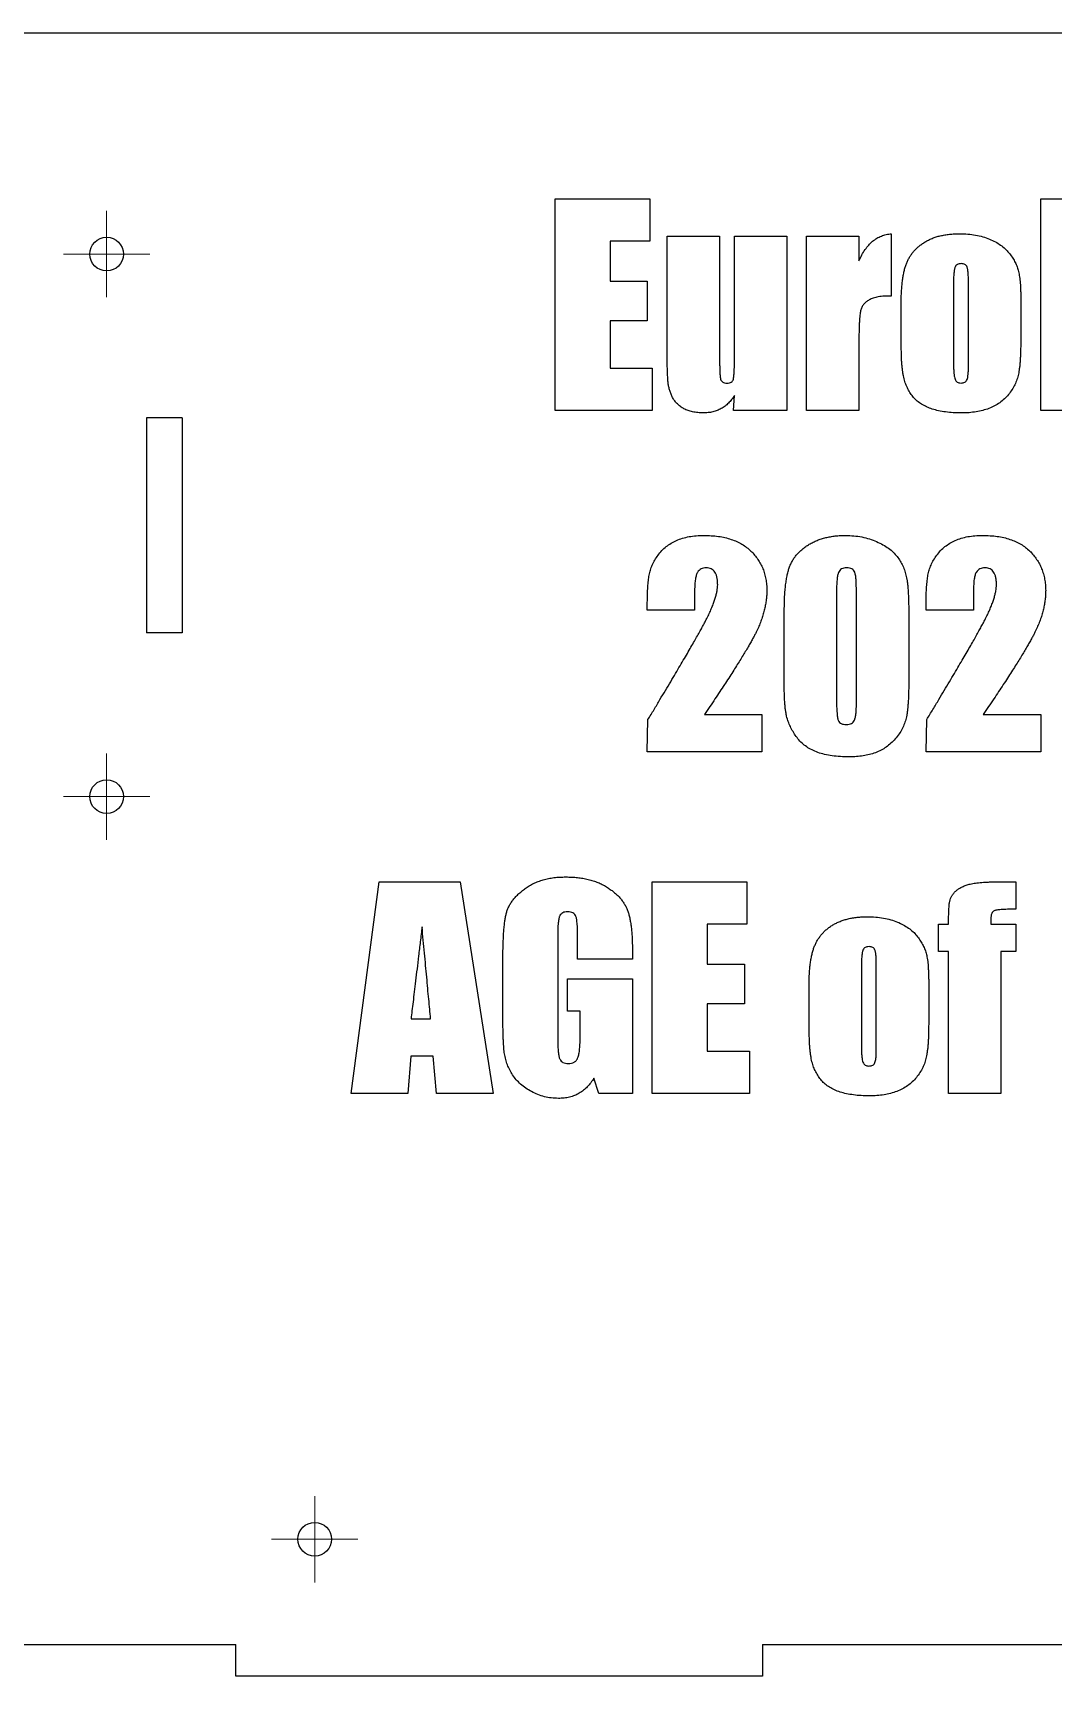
# Model space of a CAD drawing. Header units: millimetres. Extents: x 39 to 940, y 295 to 820.
# Drawn here: x 309.8 to 406.6, y 528.4 to 684.4 of the extents above; entities that cross this region are included whole.
import ezdxf

# ---------------------------------------------------------------- set-up
doc = ezdxf.new("R2010")
doc.units = ezdxf.units.MM

# ---------------------------------------------------------------- blocks, each defined once
blk = doc.blocks.new('SW_CENTERMARKSYMBOL_31')
at = {"color": 0, "linetype": 'Continuous', "lineweight": 18}
for p, q in [((0, 2.5), (0, 4.1)), ((0, 0), (0, 2.5)), ((-2.5, 0), (-4.1, 0)), ((0, 0), (-2.5, 0)), ((0, 0), (0, -2.5)), ((0, 0), (2.5, 0)), ((2.5, 0), (4.1, 0)), ((0, -2.5), (0, -4.1))]:
    blk.add_line(p, q, dxfattribs=at)
blk = doc.blocks.new('SW_CENTERMARKSYMBOL_33')
at = {"color": 0, "linetype": 'Continuous', "lineweight": 18}
for p, q in [((0, 2.5), (0, 4.1)), ((0, 0), (0, 2.5)), ((-2.5, 0), (-4.1, 0)), ((0, 0), (-2.5, 0)), ((0, 0), (0, -2.5)), ((0, 0), (2.5, 0)), ((2.5, 0), (4.1, 0)), ((0, -2.5), (0, -4.1))]:
    blk.add_line(p, q, dxfattribs=at)
blk = doc.blocks.new('SW_CENTERMARKSYMBOL_39')
at = {"color": 0, "linetype": 'Continuous', "lineweight": 18}
for p, q in [((0, 2.5), (0, 4.1)), ((0, 0), (0, 2.5)), ((-2.5, 0), (-4.1, 0)), ((0, 0), (-2.5, 0)), ((0, 0), (0, -2.5)), ((0, 0), (2.5, 0)), ((2.5, 0), (4.1, 0)), ((0, -2.5), (0, -4.1))]:
    blk.add_line(p, q, dxfattribs=at)

msp = doc.modelspace()

# ---------------------------------------------------------------- linework, layer by layer
at = {"color": 7, "linetype": 'Continuous', "lineweight": 25}
for p, q in [((272.24, 684.4), (439.54, 684.4)), ((359.36, 668.64), (368.34, 668.64)), ((359.36, 648.56), (359.36, 668.64)), ((368.34, 668.64), (368.34, 664.62)), ((405.43, 668.64), (410.39, 668.64)), ((405.43, 648.56), (405.43, 668.64)), ((364.56, 664.62), (364.56, 660.84)), ((368.34, 664.62), (364.56, 664.62)), ((369.99, 665.09), (374.95, 665.09)), ((369.99, 653.98), (369.99, 665.09)), ((374.95, 665.09), (374.95, 653.82)), ((376.37, 665.09), (381.33, 665.09)), ((376.37, 653.94), (376.37, 665.09)), ((381.33, 665.09), (381.33, 648.56)), ((383.22, 665.09), (388.18, 665.09)), ((383.22, 648.56), (383.22, 665.09)), ((388.18, 665.09), (388.18, 662.75)), ((391.25, 665.33), (391.25, 659.42)), ((364.56, 660.84), (368.1, 660.84)), ((368.1, 660.84), (368.1, 657.06)), ((397.16, 660.55), (397.16, 653.05)), ((398.58, 652.88), (398.58, 660.55)), ((392.2, 654.7), (392.2, 658.91)), ((403.54, 659.27), (403.54, 655.25)), ((364.56, 657.06), (364.56, 652.57)), ((368.1, 657.06), (364.56, 657.06)), ((388.18, 655), (388.18, 648.56)), ((364.56, 652.57), (368.57, 652.57)), ((368.57, 652.57), (368.57, 648.56)), ((376.29, 648.56), (376.37, 649.97)), ((323.96, 647.85), (320.57, 647.85)), ((320.57, 647.85), (320.57, 627.45)), ((323.96, 647.85), (323.96, 627.45)), ((368.57, 648.56), (359.36, 648.56)), ((381.33, 648.56), (376.29, 648.56)), ((388.18, 648.56), (383.22, 648.56)), ((410.15, 648.56), (405.43, 648.56)), ((368.1, 629.6), (368.1, 630.32)), ((372.59, 631.46), (372.59, 629.6)), ((386.06, 631.18), (386.06, 621.24)), ((387.95, 621.09), (387.95, 631.18)), ((394.56, 629.6), (394.56, 630.32)), ((399.05, 631.46), (399.05, 629.6)), ((372.59, 629.6), (368.1, 629.6)), ((381.09, 622.38), (381.09, 629.45)), ((392.91, 629.45), (392.91, 622.69)), ((399.05, 629.6), (394.56, 629.6)), ((323.96, 627.45), (320.57, 627.45)), ((373.52, 619.68), (378.97, 619.68)), ((378.97, 619.68), (378.97, 616.14)), ((399.98, 619.68), (405.43, 619.68)), ((405.43, 619.68), (405.43, 616.14)), ((368.1, 616.14), (368.16, 619.21)), ((394.56, 616.14), (394.62, 619.21)), ((378.97, 616.14), (368.1, 616.14)), ((405.43, 616.14), (394.56, 616.14)), ((339.99, 583.72), (342.65, 603.8)), ((342.65, 603.8), (350.33, 603.8)), ((350.33, 603.8), (353.46, 583.72)), ((368.57, 603.8), (377.55, 603.8)), ((368.57, 583.72), (368.57, 603.8)), ((377.55, 603.8), (377.55, 599.78)), ((401.18, 603.8), (403.06, 603.8)), ((403.06, 603.8), (403.06, 601.2)), ((373.77, 599.78), (373.77, 596)), ((377.55, 599.78), (373.77, 599.78)), ((395.74, 599.78), (396.69, 599.78)), ((395.74, 597.19), (395.74, 599.78)), ((400.7, 600.29), (400.7, 599.78)), ((400.7, 599.78), (403.06, 599.78)), ((403.06, 599.78), (403.06, 597.19)), ((359.6, 598.64), (359.6, 588.81)), ((361.49, 596.48), (361.49, 598.33)), ((354.4, 590.59), (354.4, 596.58)), ((366.68, 596.48), (361.49, 596.48)), ((366.68, 597.34), (366.68, 596.48)), ((373.77, 596), (377.31, 596)), ((377.31, 596), (377.31, 592.23)), ((396.69, 597.19), (395.74, 597.19)), ((396.69, 583.72), (396.69, 597.19)), ((401.65, 597.19), (401.65, 583.72)), ((403.06, 597.19), (401.65, 597.19)), ((360.54, 594.59), (366.68, 594.59)), ((360.54, 591.52), (360.54, 594.59)), ((366.68, 594.59), (366.68, 583.72)), ((388.42, 595.72), (388.42, 588.21)), ((389.83, 588.05), (389.83, 595.72)), ((394.8, 594.43), (394.8, 590.41)), ((383.46, 589.87), (383.46, 594.07)), ((361.72, 591.52), (360.54, 591.52)), ((361.72, 589.03), (361.72, 591.52)), ((373.77, 592.23), (373.77, 587.74)), ((377.31, 592.23), (373.77, 592.23)), ((345.68, 590.81), (347.54, 590.81)), ((345.67, 587.26), (345.36, 583.72)), ((347.78, 587.26), (345.67, 587.26)), ((348.08, 583.72), (347.78, 587.26)), ((373.77, 587.74), (377.79, 587.74)), ((377.79, 587.74), (377.79, 583.72)), ((363.49, 583.72), (363.02, 585.17)), ((345.36, 583.72), (339.99, 583.72)), ((353.46, 583.72), (348.08, 583.72)), ((366.68, 583.72), (363.49, 583.72)), ((377.79, 583.72), (368.57, 583.72)), ((401.65, 583.72), (396.69, 583.72)), ((190.04, 531.4), (329.04, 531.4)), ((329.04, 528.4), (329.04, 531.4)), ((379.04, 531.4), (479.54, 531.4)), ((379.04, 531.4), (379.04, 528.4)), ((379.04, 528.4), (329.04, 528.4))]:
    msp.add_line(p, q, dxfattribs=at)
for centre in [(316.79, 663.4), (316.79, 611.9), (336.54, 541.4)]:
    msp.add_circle(centre, 1.6, dxfattribs=at)
for points, knots in [([(388.18, 662.75), (388.27, 662.94), (388.44, 663.31), (388.76, 663.82), (389.09, 664.26), (389.47, 664.62), (389.87, 664.91), (390.3, 665.13), (390.77, 665.28), (391.09, 665.31), (391.25, 665.33)], [0, 0, 0, 0, 0.150536, 0.289928, 0.419719, 0.541205, 0.656868, 0.770355, 0.883707, 1, 1, 1, 1]), ([(392.2, 658.91), (392.2, 659.1), (392.2, 659.46), (392.22, 659.98), (392.27, 660.48), (392.31, 660.94), (392.39, 661.37), (392.46, 661.77), (392.56, 662.14), (392.68, 662.48), (392.82, 662.8), (392.97, 663.1), (393.16, 663.38), (393.37, 663.65), (393.6, 663.9), (393.86, 664.14), (394.14, 664.35), (394.45, 664.56), (394.78, 664.74), (395.13, 664.9), (395.51, 665.04), (395.91, 665.14), (396.32, 665.22), (396.77, 665.29), (397.23, 665.32), (397.55, 665.33), (397.71, 665.33)], [0, 0, 0, 0, 0.056965, 0.110578, 0.161296, 0.208743, 0.253456, 0.295033, 0.334105, 0.37037, 0.405339, 0.439933, 0.474249, 0.508956, 0.543648, 0.579426, 0.61572, 0.653279, 0.691604, 0.731283, 0.771859, 0.813677, 0.857547, 0.902892, 0.950571, 1, 1, 1, 1]), ([(397.71, 665.33), (397.98, 665.33), (398.49, 665.32), (399.24, 665.22), (399.93, 665.07), (400.56, 664.84), (401.12, 664.58), (401.62, 664.27), (402.06, 663.92), (402.41, 663.54), (402.71, 663.13), (402.96, 662.72), (403.16, 662.3), (403.28, 661.93), (403.36, 661.63), (403.4, 661.37), (403.45, 661.09), (403.48, 660.78), (403.51, 660.44), (403.52, 660.08), (403.53, 659.68), (403.54, 659.41), (403.54, 659.27)], [0, 0, 0, 0, 0.082941, 0.159999, 0.232498, 0.300682, 0.365136, 0.425065, 0.481593, 0.535664, 0.587602, 0.636897, 0.684696, 0.730866, 0.755119, 0.781814, 0.811068, 0.843188, 0.878268, 0.915957, 0.956655, 1, 1, 1, 1]), ([(397.88, 662.5), (397.81, 662.49), (397.69, 662.48), (397.52, 662.42), (397.38, 662.31), (397.31, 662.19), (397.26, 662.06), (397.24, 661.93), (397.21, 661.77), (397.19, 661.59), (397.17, 661.37), (397.16, 661.12), (397.16, 660.85), (397.16, 660.66), (397.16, 660.55)], [0, 0, 0, 0, 0.086106, 0.158817, 0.230851, 0.303424, 0.347028, 0.403926, 0.471406, 0.552619, 0.644878, 0.751166, 0.868452, 1, 1, 1, 1]), ([(398.58, 660.55), (398.57, 660.66), (398.57, 660.85), (398.57, 661.12), (398.56, 661.37), (398.54, 661.59), (398.53, 661.77), (398.51, 661.93), (398.48, 662.06), (398.44, 662.19), (398.37, 662.31), (398.24, 662.43), (398.07, 662.48), (397.94, 662.49), (397.88, 662.5)], [0, 0, 0, 0, 0.132099, 0.249877, 0.356611, 0.449134, 0.530686, 0.598206, 0.655343, 0.698635, 0.77069, 0.840605, 0.915115, 1, 1, 1, 1]), ([(391.25, 659.42), (391.03, 659.42), (390.62, 659.42), (390.04, 659.35), (389.56, 659.24), (389.17, 659.07), (388.86, 658.87), (388.61, 658.63), (388.44, 658.34), (388.34, 658.07), (388.29, 657.82), (388.27, 657.58), (388.24, 657.28), (388.22, 656.93), (388.2, 656.52), (388.19, 656.06), (388.18, 655.55), (388.18, 655.19), (388.18, 655)], [0, 0, 0, 0, 0.101693, 0.189868, 0.264781, 0.328024, 0.383776, 0.434882, 0.484859, 0.535223, 0.565123, 0.602662, 0.648621, 0.702337, 0.764512, 0.835113, 0.913607, 1, 1, 1, 1]), ([(403.54, 655.25), (403.54, 655.07), (403.53, 654.73), (403.52, 654.23), (403.51, 653.77), (403.48, 653.34), (403.46, 652.95), (403.41, 652.6), (403.37, 652.29), (403.3, 651.92), (403.18, 651.49), (402.98, 650.99), (402.71, 650.52), (402.38, 650.06), (402, 649.64), (401.55, 649.28), (401.06, 648.97), (400.51, 648.73), (399.92, 648.55), (399.29, 648.42), (398.62, 648.33), (398.15, 648.33), (397.91, 648.32)], [0, 0, 0, 0, 0.051541, 0.0995382, 0.1439918, 0.1849439, 0.222374, 0.256367, 0.2868796, 0.3139986, 0.364876, 0.4160332, 0.4684095, 0.5226626, 0.5777523, 0.6323224, 0.6875575, 0.744833, 0.8040776, 0.8661914, 0.9313536, 1, 1, 1, 1]), ([(373.41, 648.32), (373.23, 648.33), (372.89, 648.34), (372.41, 648.41), (371.97, 648.53), (371.58, 648.71), (371.23, 648.92), (370.95, 649.17), (370.69, 649.45), (370.5, 649.77), (370.34, 650.1), (370.23, 650.44), (370.13, 650.79), (370.08, 651.09), (370.06, 651.36), (370.04, 651.61), (370.02, 651.89), (370.01, 652.23), (370, 652.6), (369.99, 653.02), (369.99, 653.49), (369.99, 653.81), (369.99, 653.98)], [0, 0, 0, 0, 0.068618, 0.131656, 0.19038, 0.245515, 0.297639, 0.347234, 0.395433, 0.443442, 0.491042, 0.538337, 0.584491, 0.631136, 0.657127, 0.689328, 0.72676, 0.769918, 0.818825, 0.873471, 0.933861, 1, 1, 1, 1]), ([(374.95, 653.82), (374.95, 653.66), (374.95, 653.37), (374.96, 652.96), (374.97, 652.6), (374.98, 652.29), (374.99, 652.03), (375.01, 651.81), (375.03, 651.65), (375.06, 651.5), (375.12, 651.35), (375.26, 651.24), (375.44, 651.16), (375.58, 651.16), (375.65, 651.16)], [0, 0, 0, 0, 0.1510036, 0.2851165, 0.403528, 0.5050671, 0.5909731, 0.6612986, 0.716141, 0.7545328, 0.8123417, 0.8671175, 0.9283587, 1, 1, 1, 1]), ([(375.65, 651.16), (375.73, 651.16), (375.88, 651.16), (376.07, 651.24), (376.21, 651.36), (376.27, 651.51), (376.29, 651.67), (376.32, 651.84), (376.33, 652.06), (376.35, 652.34), (376.36, 652.67), (376.36, 653.04), (376.37, 653.48), (376.37, 653.78), (376.37, 653.94)], [0, 0, 0, 0, 0.073006, 0.133633, 0.188341, 0.244097, 0.28279, 0.336305, 0.406825, 0.493468, 0.595044, 0.713887, 0.848878, 1, 1, 1, 1]), ([(397.91, 648.32), (397.65, 648.33), (397.15, 648.33), (396.42, 648.4), (395.75, 648.52), (395.15, 648.67), (394.61, 648.88), (394.13, 649.13), (393.71, 649.43), (393.36, 649.78), (393.07, 650.17), (392.82, 650.6), (392.62, 651.07), (392.48, 651.49), (392.4, 651.86), (392.34, 652.17), (392.3, 652.51), (392.26, 652.89), (392.23, 653.29), (392.22, 653.74), (392.2, 654.21), (392.2, 654.53), (392.2, 654.7)], [0, 0, 0, 0, 0.078343, 0.150404, 0.217243, 0.278932, 0.335814, 0.389178, 0.439463, 0.487852, 0.535937, 0.584958, 0.635268, 0.687465, 0.715607, 0.746832, 0.781147, 0.81869, 0.85905, 0.903001, 0.949864, 1, 1, 1, 1]), ([(397.16, 653.05), (397.16, 652.87), (397.16, 652.54), (397.19, 652.11), (397.23, 651.77), (397.29, 651.53), (397.38, 651.35), (397.51, 651.24), (397.68, 651.17), (397.8, 651.16), (397.87, 651.16)], [0, 0, 0, 0, 0.238181, 0.431106, 0.580833, 0.685701, 0.764609, 0.838574, 0.914614, 1, 1, 1, 1]), ([(397.87, 651.16), (397.93, 651.16), (398.06, 651.17), (398.23, 651.23), (398.36, 651.33), (398.45, 651.5), (398.51, 651.72), (398.55, 652.03), (398.57, 652.42), (398.57, 652.72), (398.58, 652.88)], [0, 0, 0, 0, 0.094943, 0.175116, 0.252083, 0.329702, 0.433642, 0.580187, 0.767564, 1, 1, 1, 1]), ([(376.37, 649.97), (376.28, 649.84), (376.12, 649.58), (375.81, 649.25), (375.48, 648.96), (375.12, 648.73), (374.73, 648.54), (374.31, 648.41), (373.87, 648.34), (373.56, 648.33), (373.41, 648.32)], [0, 0, 0, 0, 0.132708, 0.25836, 0.380487, 0.500515, 0.619818, 0.741587, 0.868008, 1, 1, 1, 1]), ([(368.1, 630.32), (368.1, 630.59), (368.11, 631.08), (368.14, 631.78), (368.19, 632.39), (368.26, 632.92), (368.38, 633.42), (368.57, 633.89), (368.81, 634.37), (369.11, 634.82), (369.47, 635.26), (369.89, 635.64), (370.35, 635.96), (370.87, 636.23), (371.45, 636.44), (372.07, 636.59), (372.75, 636.68), (373.22, 636.69), (373.46, 636.69)], [0, 0, 0, 0, 0.081396, 0.154036, 0.217607, 0.272279, 0.323304, 0.375921, 0.430692, 0.488615, 0.547501, 0.605657, 0.66444, 0.724536, 0.787445, 0.853833, 0.924309, 1, 1, 1, 1]), ([(373.46, 636.69), (373.7, 636.69), (374.16, 636.68), (374.83, 636.61), (375.46, 636.5), (376.05, 636.33), (376.59, 636.12), (377.08, 635.87), (377.53, 635.57), (377.93, 635.22), (378.29, 634.84), (378.59, 634.43), (378.86, 633.99), (379.07, 633.54), (379.24, 633.05), (379.35, 632.55), (379.43, 632.02), (379.44, 631.65), (379.44, 631.47)], [0, 0, 0, 0, 0.07978, 0.154997, 0.226026, 0.293046, 0.35747, 0.419058, 0.478568, 0.537731, 0.595908, 0.65255, 0.708804, 0.764701, 0.821115, 0.878943, 0.938294, 1, 1, 1, 1]), ([(381.09, 629.45), (381.1, 629.67), (381.1, 630.11), (381.12, 630.74), (381.16, 631.33), (381.21, 631.88), (381.27, 632.38), (381.36, 632.83), (381.45, 633.25), (381.56, 633.62), (381.7, 633.97), (381.87, 634.29), (382.06, 634.6), (382.28, 634.88), (382.54, 635.15), (382.82, 635.41), (383.13, 635.64), (383.47, 635.86), (383.83, 636.05), (384.21, 636.23), (384.62, 636.37), (385.04, 636.49), (385.48, 636.58), (385.94, 636.65), (386.42, 636.68), (386.74, 636.69), (386.91, 636.69)], [0, 0, 0, 0, 0.062591, 0.121111, 0.175939, 0.226441, 0.27336, 0.316156, 0.35548, 0.391186, 0.424974, 0.458474, 0.491682, 0.525548, 0.559668, 0.594546, 0.630663, 0.668042, 0.706448, 0.745028, 0.784621, 0.825117, 0.866705, 0.909558, 0.954151, 1, 1, 1, 1]), ([(386.91, 636.69), (387.18, 636.68), (387.7, 636.67), (388.46, 636.56), (389.18, 636.38), (389.85, 636.12), (390.45, 635.82), (390.99, 635.49), (391.44, 635.11), (391.81, 634.7), (392.1, 634.26), (392.36, 633.81), (392.55, 633.31), (392.66, 632.88), (392.74, 632.51), (392.78, 632.19), (392.82, 631.83), (392.85, 631.43), (392.87, 630.99), (392.89, 630.51), (392.9, 629.99), (392.91, 629.64), (392.91, 629.45)], [0, 0, 0, 0, 0.073417, 0.143725, 0.211434, 0.277217, 0.33964, 0.396925, 0.450194, 0.499732, 0.547635, 0.595269, 0.643218, 0.69192, 0.718101, 0.747782, 0.781111, 0.817739, 0.858008, 0.901639, 0.948966, 1, 1, 1, 1]), ([(394.56, 630.32), (394.56, 630.59), (394.56, 631.08), (394.6, 631.78), (394.65, 632.39), (394.72, 632.92), (394.84, 633.42), (395.02, 633.89), (395.26, 634.37), (395.57, 634.82), (395.92, 635.26), (396.34, 635.64), (396.81, 635.96), (397.33, 636.23), (397.9, 636.44), (398.53, 636.59), (399.2, 636.68), (399.67, 636.69), (399.92, 636.69)], [0, 0, 0, 0, 0.081396, 0.154036, 0.217607, 0.272279, 0.323304, 0.375921, 0.430692, 0.488615, 0.547501, 0.605657, 0.66444, 0.724536, 0.787445, 0.853833, 0.924309, 1, 1, 1, 1]), ([(399.92, 636.69), (400.15, 636.69), (400.62, 636.68), (401.29, 636.61), (401.92, 636.5), (402.51, 636.33), (403.05, 636.12), (403.54, 635.87), (403.99, 635.57), (404.39, 635.22), (404.74, 634.84), (405.05, 634.43), (405.31, 633.99), (405.53, 633.54), (405.69, 633.05), (405.81, 632.55), (405.89, 632.02), (405.9, 631.65), (405.9, 631.47)], [0, 0, 0, 0, 0.07978, 0.154997, 0.226026, 0.293046, 0.35747, 0.419058, 0.478568, 0.537731, 0.595908, 0.65255, 0.708804, 0.764701, 0.821115, 0.878943, 0.938294, 1, 1, 1, 1]), ([(373.68, 633.62), (373.6, 633.62), (373.43, 633.61), (373.2, 633.52), (373, 633.38), (372.87, 633.22), (372.79, 633.06), (372.74, 632.91), (372.7, 632.73), (372.65, 632.53), (372.62, 632.3), (372.61, 632.04), (372.59, 631.76), (372.59, 631.56), (372.59, 631.46)], [0, 0, 0, 0, 0.094854, 0.182289, 0.267245, 0.356531, 0.406583, 0.464184, 0.530896, 0.605202, 0.689492, 0.784116, 0.886732, 1, 1, 1, 1]), ([(374.78, 632.01), (374.77, 632.13), (374.76, 632.37), (374.72, 632.7), (374.64, 632.99), (374.52, 633.22), (374.36, 633.4), (374.17, 633.53), (373.94, 633.61), (373.77, 633.62), (373.68, 633.62)], [0, 0, 0, 0, 0.172052, 0.322118, 0.453003, 0.567932, 0.673255, 0.775521, 0.882627, 1, 1, 1, 1]), ([(387.02, 633.62), (386.93, 633.62), (386.76, 633.61), (386.53, 633.53), (386.35, 633.38), (386.25, 633.21), (386.19, 633.05), (386.16, 632.89), (386.12, 632.69), (386.1, 632.46), (386.08, 632.19), (386.06, 631.88), (386.06, 631.54), (386.06, 631.31), (386.06, 631.18)], [0, 0, 0, 0, 0.091202, 0.169513, 0.24293, 0.318863, 0.363704, 0.419819, 0.486676, 0.565508, 0.6566, 0.7587, 0.873142, 1, 1, 1, 1]), ([(387.95, 631.18), (387.94, 631.31), (387.94, 631.55), (387.93, 631.9), (387.93, 632.21), (387.91, 632.49), (387.89, 632.72), (387.86, 632.92), (387.82, 633.08), (387.78, 633.24), (387.69, 633.4), (387.51, 633.53), (387.28, 633.61), (387.11, 633.62), (387.02, 633.62)], [0, 0, 0, 0, 0.130629, 0.247595, 0.35216, 0.444428, 0.524395, 0.591076, 0.645728, 0.688625, 0.759458, 0.829622, 0.907531, 1, 1, 1, 1]), ([(400.14, 633.62), (400.05, 633.62), (399.89, 633.61), (399.65, 633.52), (399.46, 633.38), (399.33, 633.22), (399.25, 633.06), (399.19, 632.91), (399.15, 632.73), (399.11, 632.53), (399.08, 632.3), (399.07, 632.04), (399.05, 631.76), (399.05, 631.56), (399.05, 631.46)], [0, 0, 0, 0, 0.094854, 0.182289, 0.267245, 0.356531, 0.406583, 0.464184, 0.530896, 0.605202, 0.689492, 0.784116, 0.886732, 1, 1, 1, 1]), ([(401.23, 632.01), (401.23, 632.13), (401.22, 632.37), (401.18, 632.7), (401.09, 632.99), (400.97, 633.22), (400.82, 633.4), (400.63, 633.53), (400.39, 633.61), (400.23, 633.62), (400.14, 633.62)], [0, 0, 0, 0, 0.1720516, 0.3221185, 0.4530032, 0.567932, 0.6732553, 0.7755212, 0.8826267, 1, 1, 1, 1]), ([(368.16, 619.21), (368.36, 619.53), (368.74, 620.16), (369.29, 621.09), (369.81, 621.97), (370.31, 622.79), (370.77, 623.58), (371.2, 624.31), (371.61, 625), (371.98, 625.64), (372.32, 626.23), (372.63, 626.77), (372.91, 627.27), (373.17, 627.72), (373.38, 628.12), (373.57, 628.47), (373.73, 628.78), (373.9, 629.12), (374.08, 629.5), (374.26, 629.94), (374.42, 630.35), (374.55, 630.73), (374.64, 631.09), (374.72, 631.41), (374.76, 631.72), (374.77, 631.91), (374.78, 632.01)], [0, 0, 0, 0, 0.078276, 0.152534, 0.223122, 0.289604, 0.352288, 0.411084, 0.465994, 0.517017, 0.564153, 0.607497, 0.646734, 0.682308, 0.713877, 0.741564, 0.765599, 0.785533, 0.8204, 0.853041, 0.883031, 0.91098, 0.936312, 0.959545, 0.98087, 1, 1, 1, 1]), ([(394.62, 619.21), (394.81, 619.53), (395.2, 620.16), (395.75, 621.09), (396.27, 621.97), (396.77, 622.79), (397.23, 623.58), (397.66, 624.31), (398.06, 625), (398.44, 625.64), (398.78, 626.23), (399.09, 626.77), (399.37, 627.27), (399.62, 627.72), (399.84, 628.12), (400.03, 628.47), (400.19, 628.78), (400.36, 629.12), (400.54, 629.5), (400.72, 629.94), (400.88, 630.35), (401.01, 630.73), (401.1, 631.09), (401.18, 631.41), (401.22, 631.72), (401.23, 631.91), (401.23, 632.01)], [0, 0, 0, 0, 0.078276, 0.152534, 0.223122, 0.289604, 0.352288, 0.411084, 0.465994, 0.517017, 0.564153, 0.607497, 0.646734, 0.682308, 0.713877, 0.741564, 0.765599, 0.785533, 0.8204, 0.853041, 0.883031, 0.91098, 0.936312, 0.959545, 0.98087, 1, 1, 1, 1]), ([(379.44, 631.47), (379.44, 631.32), (379.43, 631.03), (379.39, 630.59), (379.32, 630.15), (379.23, 629.69), (379.11, 629.24), (378.96, 628.77), (378.79, 628.3), (378.62, 627.9), (378.45, 627.56), (378.31, 627.27), (378.14, 626.95), (377.94, 626.59), (377.71, 626.2), (377.46, 625.77), (377.18, 625.31), (376.88, 624.82), (376.55, 624.3), (376.2, 623.73), (375.81, 623.14), (375.41, 622.51), (374.97, 621.86), (374.51, 621.16), (374.03, 620.43), (373.69, 619.94), (373.52, 619.68)], [0, 0, 0, 0, 0.032334, 0.065341, 0.099129, 0.133525, 0.169232, 0.205481, 0.243143, 0.281875, 0.30325, 0.327336, 0.35489, 0.385553, 0.419332, 0.456231, 0.496257, 0.539647, 0.585934, 0.635588, 0.688526, 0.74422, 0.803435, 0.865637, 0.931363, 1, 1, 1, 1]), ([(405.9, 631.47), (405.9, 631.32), (405.89, 631.03), (405.85, 630.59), (405.78, 630.15), (405.69, 629.69), (405.57, 629.24), (405.42, 628.77), (405.24, 628.3), (405.07, 627.9), (404.91, 627.56), (404.77, 627.27), (404.59, 626.95), (404.39, 626.59), (404.17, 626.2), (403.92, 625.77), (403.64, 625.31), (403.34, 624.82), (403.01, 624.3), (402.66, 623.73), (402.27, 623.14), (401.86, 622.51), (401.43, 621.86), (400.97, 621.16), (400.48, 620.43), (400.15, 619.94), (399.98, 619.68)], [0, 0, 0, 0, 0.032334, 0.065341, 0.099129, 0.133525, 0.169232, 0.205481, 0.243143, 0.281875, 0.30325, 0.327336, 0.35489, 0.385553, 0.419332, 0.456231, 0.496257, 0.539647, 0.585934, 0.635588, 0.688526, 0.74422, 0.803435, 0.865637, 0.931363, 1, 1, 1, 1]), ([(392.91, 622.69), (392.91, 622.51), (392.9, 622.15), (392.89, 621.64), (392.88, 621.16), (392.84, 620.72), (392.82, 620.32), (392.77, 619.96), (392.72, 619.64), (392.64, 619.26), (392.51, 618.82), (392.29, 618.32), (391.99, 617.83), (391.64, 617.37), (391.23, 616.95), (390.78, 616.59), (390.28, 616.29), (389.75, 616.05), (389.17, 615.88), (388.57, 615.76), (387.94, 615.68), (387.5, 615.67), (387.28, 615.67)], [0, 0, 0, 0, 0.053066, 0.102604, 0.148628, 0.190468, 0.22916, 0.263737, 0.294856, 0.322678, 0.374488, 0.426751, 0.480869, 0.537122, 0.593665, 0.648803, 0.703893, 0.759497, 0.816458, 0.875017, 0.936274, 1, 1, 1, 1]), ([(387.28, 615.67), (386.99, 615.67), (386.44, 615.68), (385.66, 615.76), (384.94, 615.89), (384.3, 616.07), (383.73, 616.31), (383.22, 616.61), (382.77, 616.96), (382.39, 617.38), (382.06, 617.83), (381.79, 618.3), (381.56, 618.77), (381.41, 619.18), (381.31, 619.54), (381.26, 619.84), (381.2, 620.17), (381.17, 620.55), (381.13, 620.95), (381.11, 621.4), (381.1, 621.88), (381.09, 622.21), (381.09, 622.38)], [0, 0, 0, 0, 0.080826, 0.15504, 0.222773, 0.284785, 0.342425, 0.397312, 0.450868, 0.503863, 0.556225, 0.606593, 0.65622, 0.704478, 0.729962, 0.758931, 0.790855, 0.826083, 0.864351, 0.906358, 0.951455, 1, 1, 1, 1]), ([(386.06, 621.24), (386.06, 621.1), (386.06, 620.83), (386.06, 620.46), (386.08, 620.12), (386.1, 619.84), (386.12, 619.59), (386.15, 619.39), (386.18, 619.23), (386.23, 619.08), (386.34, 618.93), (386.51, 618.82), (386.74, 618.75), (386.9, 618.74), (386.99, 618.74)], [0, 0, 0, 0, 0.138167, 0.261808, 0.370991, 0.466926, 0.547244, 0.614602, 0.666926, 0.706792, 0.771036, 0.837262, 0.91123, 1, 1, 1, 1]), ([(386.99, 618.74), (387.08, 618.74), (387.25, 618.75), (387.48, 618.83), (387.66, 618.97), (387.75, 619.14), (387.81, 619.3), (387.85, 619.46), (387.87, 619.65), (387.91, 619.87), (387.92, 620.13), (387.94, 620.42), (387.94, 620.74), (387.94, 620.97), (387.95, 621.09)], [0, 0, 0, 0, 0.0941042, 0.1749059, 0.2488551, 0.3254405, 0.3717074, 0.4271089, 0.494621, 0.5722952, 0.662349, 0.7638527, 0.8755217, 1, 1, 1, 1]), ([(354.4, 596.58), (354.4, 596.82), (354.4, 597.27), (354.42, 597.91), (354.44, 598.51), (354.47, 599.06), (354.52, 599.56), (354.57, 600.01), (354.63, 600.42), (354.71, 600.78), (354.8, 601.11), (354.94, 601.43), (355.11, 601.74), (355.32, 602.04), (355.56, 602.34), (355.84, 602.63), (356.17, 602.91), (356.52, 603.19), (356.9, 603.44), (357.31, 603.67), (357.76, 603.85), (358.23, 604.01), (358.72, 604.12), (359.25, 604.22), (359.8, 604.26), (360.17, 604.27), (360.37, 604.27)], [0, 0, 0, 0, 0.06147, 0.118726, 0.171464, 0.220012, 0.264092, 0.304069, 0.339948, 0.371523, 0.401366, 0.431688, 0.462836, 0.495316, 0.52884, 0.564493, 0.60182, 0.641441, 0.682305, 0.723783, 0.765764, 0.809269, 0.854076, 0.900593, 0.949237, 1, 1, 1, 1]), ([(360.37, 604.27), (360.56, 604.27), (360.93, 604.26), (361.47, 604.22), (361.99, 604.15), (362.49, 604.04), (362.96, 603.91), (363.41, 603.75), (363.83, 603.56), (364.22, 603.34), (364.58, 603.1), (364.92, 602.85), (365.22, 602.58), (365.49, 602.31), (365.72, 602.02), (365.92, 601.73), (366.09, 601.42), (366.23, 601.1), (366.34, 600.75), (366.43, 600.37), (366.51, 599.96), (366.58, 599.5), (366.62, 599.02), (366.66, 598.49), (366.68, 597.93), (366.68, 597.54), (366.68, 597.34)], [0, 0, 0, 0, 0.052294, 0.102699, 0.150706, 0.197176, 0.242313, 0.285584, 0.328118, 0.369761, 0.409964, 0.448255, 0.485298, 0.520346, 0.554119, 0.586883, 0.618933, 0.650581, 0.68343, 0.719409, 0.758155, 0.800017, 0.845043, 0.893365, 0.945003, 1, 1, 1, 1]), ([(396.69, 599.78), (396.68, 599.91), (396.68, 600.16), (396.69, 600.52), (396.7, 600.84), (396.71, 601.13), (396.73, 601.38), (396.74, 601.6), (396.77, 601.79), (396.8, 601.99), (396.87, 602.22), (396.99, 602.47), (397.16, 602.71), (397.37, 602.94), (397.62, 603.14), (397.92, 603.31), (398.26, 603.46), (398.58, 603.56), (398.86, 603.63), (399.11, 603.68), (399.39, 603.71), (399.69, 603.75), (400.02, 603.77), (400.38, 603.79), (400.77, 603.8), (401.04, 603.8), (401.18, 603.8)], [0, 0, 0, 0, 0.052994, 0.10196, 0.145881, 0.185299, 0.220182, 0.250066, 0.276047, 0.29704, 0.334892, 0.37304, 0.412238, 0.453661, 0.497801, 0.54463, 0.595464, 0.650532, 0.681137, 0.715582, 0.75327, 0.795406, 0.840426, 0.889951, 0.942966, 1, 1, 1, 1]), ([(360.53, 600.97), (360.44, 600.96), (360.29, 600.96), (360.07, 600.88), (359.9, 600.76), (359.8, 600.61), (359.74, 600.46), (359.7, 600.31), (359.67, 600.12), (359.64, 599.9), (359.62, 599.63), (359.61, 599.33), (359.6, 599), (359.6, 598.76), (359.6, 598.64)], [0, 0, 0, 0, 0.088599, 0.164556, 0.236222, 0.307888, 0.351032, 0.406127, 0.473342, 0.551743, 0.645515, 0.750771, 0.868907, 1, 1, 1, 1]), ([(361.49, 598.33), (361.49, 598.47), (361.48, 598.73), (361.48, 599.11), (361.47, 599.45), (361.45, 599.74), (361.42, 600), (361.4, 600.21), (361.37, 600.38), (361.32, 600.55), (361.22, 600.73), (361.04, 600.87), (360.8, 600.96), (360.62, 600.96), (360.53, 600.97)], [0, 0, 0, 0, 0.131258, 0.249756, 0.355513, 0.448616, 0.529173, 0.595877, 0.651461, 0.694075, 0.764814, 0.833383, 0.910194, 1, 1, 1, 1]), ([(403.06, 601.2), (402.93, 601.2), (402.67, 601.2), (402.3, 601.2), (401.98, 601.19), (401.7, 601.17), (401.46, 601.16), (401.27, 601.13), (401.13, 601.11), (400.99, 601.06), (400.86, 600.97), (400.76, 600.79), (400.71, 600.56), (400.7, 600.38), (400.7, 600.29)], [0, 0, 0, 0, 0.140354, 0.264419, 0.374757, 0.468874, 0.549318, 0.613826, 0.664712, 0.700377, 0.757774, 0.821818, 0.902056, 1, 1, 1, 1]), ([(346.72, 599.55), (346.67, 599.07), (346.56, 598.15), (346.39, 596.81), (346.25, 595.57), (346.11, 594.43), (345.98, 593.39), (345.88, 592.44), (345.77, 591.59), (345.71, 591.06), (345.68, 590.81)], [0, 0, 0, 0, 0.1638328, 0.3167413, 0.4586253, 0.5891186, 0.7086375, 0.8167162, 0.9138702, 1, 1, 1, 1]), ([(347.54, 590.81), (347.51, 591.11), (347.45, 591.73), (347.36, 592.69), (347.26, 593.71), (347.17, 594.77), (347.06, 595.89), (346.96, 597.06), (346.84, 598.29), (346.76, 599.12), (346.72, 599.55)], [0, 0, 0, 0, 0.103891, 0.213682, 0.329412, 0.451424, 0.579413, 0.713682, 0.853891, 1, 1, 1, 1]), ([(383.46, 594.07), (383.46, 594.26), (383.46, 594.62), (383.48, 595.15), (383.52, 595.64), (383.57, 596.1), (383.65, 596.53), (383.72, 596.94), (383.82, 597.3), (383.94, 597.65), (384.08, 597.96), (384.23, 598.26), (384.42, 598.54), (384.63, 598.81), (384.86, 599.06), (385.12, 599.3), (385.4, 599.52), (385.71, 599.72), (386.04, 599.9), (386.39, 600.06), (386.77, 600.2), (387.16, 600.3), (387.58, 600.39), (388.03, 600.45), (388.49, 600.49), (388.81, 600.49), (388.97, 600.49)], [0, 0, 0, 0, 0.056965, 0.110578, 0.161296, 0.208743, 0.253456, 0.295033, 0.334105, 0.37037, 0.405339, 0.439933, 0.474249, 0.508956, 0.543648, 0.579426, 0.61572, 0.653279, 0.691604, 0.731283, 0.771859, 0.813677, 0.857547, 0.902892, 0.950571, 1, 1, 1, 1]), ([(388.97, 600.49), (389.24, 600.49), (389.75, 600.48), (390.5, 600.38), (391.19, 600.23), (391.82, 600.01), (392.38, 599.74), (392.88, 599.43), (393.32, 599.09), (393.67, 598.7), (393.97, 598.29), (394.22, 597.88), (394.42, 597.46), (394.54, 597.1), (394.62, 596.79), (394.66, 596.54), (394.71, 596.25), (394.74, 595.94), (394.76, 595.61), (394.78, 595.24), (394.79, 594.84), (394.8, 594.57), (394.8, 594.43)], [0, 0, 0, 0, 0.082941, 0.159999, 0.232498, 0.300682, 0.365136, 0.425065, 0.481593, 0.535664, 0.587602, 0.636897, 0.684696, 0.730866, 0.755119, 0.781814, 0.811068, 0.843188, 0.878268, 0.915957, 0.956655, 1, 1, 1, 1]), ([(389.14, 597.66), (389.07, 597.65), (388.95, 597.65), (388.77, 597.59), (388.64, 597.48), (388.57, 597.35), (388.52, 597.22), (388.5, 597.09), (388.47, 596.94), (388.45, 596.75), (388.43, 596.53), (388.42, 596.29), (388.42, 596.01), (388.42, 595.82), (388.42, 595.72)], [0, 0, 0, 0, 0.086106, 0.158817, 0.230851, 0.303424, 0.347028, 0.403926, 0.471406, 0.552619, 0.644878, 0.751166, 0.868452, 1, 1, 1, 1]), ([(389.83, 595.72), (389.83, 595.82), (389.83, 596.01), (389.83, 596.29), (389.82, 596.53), (389.8, 596.75), (389.79, 596.94), (389.77, 597.09), (389.73, 597.22), (389.7, 597.35), (389.62, 597.47), (389.5, 597.59), (389.33, 597.65), (389.2, 597.65), (389.14, 597.66)], [0, 0, 0, 0, 0.132099, 0.249877, 0.356611, 0.449134, 0.530686, 0.598206, 0.655343, 0.698635, 0.77069, 0.840605, 0.915115, 1, 1, 1, 1]), ([(359.66, 583.25), (359.43, 583.26), (358.99, 583.27), (358.34, 583.4), (357.71, 583.6), (357.12, 583.88), (356.57, 584.21), (356.08, 584.59), (355.66, 585.01), (355.31, 585.47), (355.04, 585.95), (354.81, 586.44), (354.65, 586.95), (354.56, 587.39), (354.51, 587.75), (354.48, 588.06), (354.46, 588.41), (354.44, 588.78), (354.42, 589.19), (354.41, 589.63), (354.4, 590.1), (354.4, 590.42), (354.4, 590.59)], [0, 0, 0, 0, 0.064713, 0.127915, 0.19157, 0.255753, 0.31855, 0.378301, 0.434826, 0.489856, 0.543416, 0.595487, 0.646838, 0.697511, 0.724513, 0.754626, 0.787553, 0.824016, 0.863298, 0.905779, 0.951107, 1, 1, 1, 1]), ([(389.17, 583.48), (388.91, 583.49), (388.4, 583.5), (387.68, 583.57), (387.01, 583.68), (386.41, 583.83), (385.87, 584.04), (385.39, 584.29), (384.97, 584.59), (384.62, 584.94), (384.33, 585.34), (384.08, 585.77), (383.87, 586.23), (383.74, 586.65), (383.66, 587.02), (383.6, 587.33), (383.56, 587.67), (383.52, 588.05), (383.49, 588.46), (383.48, 588.9), (383.46, 589.37), (383.46, 589.7), (383.46, 589.87)], [0, 0, 0, 0, 0.078343, 0.150404, 0.217243, 0.278932, 0.335814, 0.389178, 0.439463, 0.487852, 0.535937, 0.584958, 0.635268, 0.687465, 0.715607, 0.746832, 0.781147, 0.81869, 0.85905, 0.903001, 0.949864, 1, 1, 1, 1]), ([(394.8, 590.41), (394.8, 590.23), (394.79, 589.89), (394.78, 589.39), (394.77, 588.93), (394.74, 588.51), (394.72, 588.12), (394.67, 587.77), (394.63, 587.45), (394.56, 587.08), (394.44, 586.65), (394.24, 586.16), (393.97, 585.68), (393.64, 585.23), (393.26, 584.8), (392.81, 584.45), (392.32, 584.14), (391.77, 583.9), (391.18, 583.71), (390.55, 583.58), (389.88, 583.5), (389.41, 583.49), (389.17, 583.48)], [0, 0, 0, 0, 0.051541, 0.099538, 0.143992, 0.184944, 0.222374, 0.256367, 0.28688, 0.313999, 0.364876, 0.416033, 0.468409, 0.522663, 0.577752, 0.632322, 0.687557, 0.744833, 0.804078, 0.866191, 0.931354, 1, 1, 1, 1]), ([(359.6, 588.81), (359.6, 588.7), (359.6, 588.49), (359.61, 588.19), (359.63, 587.92), (359.65, 587.68), (359.67, 587.46), (359.7, 587.28), (359.74, 587.12), (359.8, 586.96), (359.91, 586.79), (360.1, 586.65), (360.33, 586.57), (360.5, 586.56), (360.6, 586.56)], [0, 0, 0, 0, 0.117205, 0.225217, 0.32157, 0.407528, 0.484458, 0.551357, 0.607256, 0.655189, 0.737002, 0.814962, 0.900809, 1, 1, 1, 1]), ([(360.6, 586.56), (360.7, 586.56), (360.89, 586.57), (361.15, 586.67), (361.36, 586.83), (361.48, 587.02), (361.55, 587.21), (361.59, 587.38), (361.64, 587.58), (361.67, 587.82), (361.69, 588.08), (361.71, 588.37), (361.72, 588.69), (361.72, 588.91), (361.72, 589.03)], [0, 0, 0, 0, 0.097756, 0.184659, 0.266523, 0.35236, 0.401363, 0.459856, 0.525958, 0.602293, 0.686676, 0.781625, 0.886042, 1, 1, 1, 1]), ([(388.42, 588.21), (388.42, 588.03), (388.42, 587.71), (388.45, 587.27), (388.49, 586.94), (388.55, 586.69), (388.64, 586.52), (388.77, 586.4), (388.94, 586.33), (389.06, 586.32), (389.13, 586.32)], [0, 0, 0, 0, 0.238181, 0.431106, 0.580833, 0.685701, 0.764609, 0.838574, 0.914614, 1, 1, 1, 1]), ([(389.13, 586.32), (389.19, 586.32), (389.32, 586.33), (389.49, 586.39), (389.62, 586.5), (389.71, 586.66), (389.77, 586.88), (389.81, 587.19), (389.83, 587.59), (389.83, 587.88), (389.83, 588.05)], [0, 0, 0, 0, 0.094943, 0.175116, 0.252083, 0.329702, 0.433642, 0.580187, 0.767564, 1, 1, 1, 1]), ([(363.02, 585.17), (362.93, 585.02), (362.75, 584.73), (362.41, 584.34), (362.05, 584.01), (361.64, 583.73), (361.2, 583.51), (360.72, 583.36), (360.2, 583.26), (359.84, 583.25), (359.66, 583.25)], [0, 0, 0, 0, 0.129395, 0.254087, 0.374684, 0.494032, 0.613957, 0.735995, 0.864827, 1, 1, 1, 1])]:
    msp.add_open_spline(points, degree=3, knots=knots, dxfattribs=at)

# ---------------------------------------------------------------- block references
at = {"color": 7, "linetype": 'Continuous', "lineweight": 18}
for name, p in [('SW_CENTERMARKSYMBOL_31', (316.79, 663.4)), ('SW_CENTERMARKSYMBOL_33', (316.79, 611.9)), ('SW_CENTERMARKSYMBOL_39', (336.54, 541.4))]:
    msp.add_blockref(name, p, dxfattribs=at)

doc.saveas('drawing.dxf')
